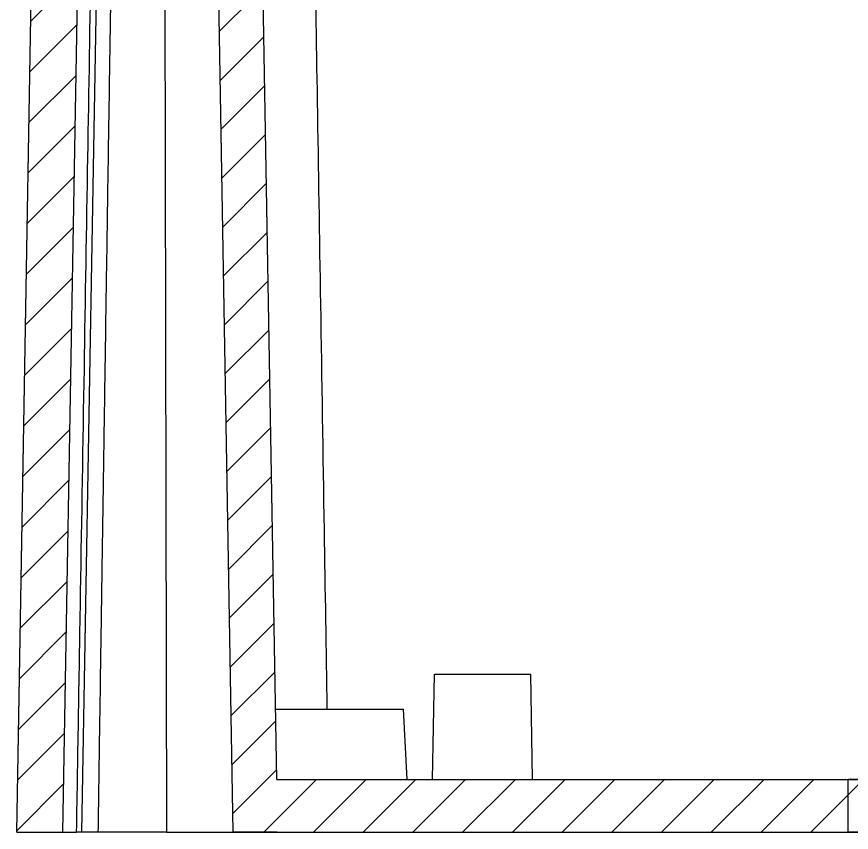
# Model space of a CAD drawing. Header units: millimetres. Extents: x -603 to 1798, y -1840 to -1013.
# Drawn here: x 693.89 to 741.36, y -1384.6 to -1338.2 of the extents above; entities that cross this region are included whole.
import ezdxf

# ---------------------------------------------------------------- set-up
doc = ezdxf.new("R2010")
doc.units = ezdxf.units.MM
doc.header["$MEASUREMENT"] = 0
doc.layers.get('0').update_dxf_attribs({"linetype": 'CONTINUOUS'})

# ---------------------------------------------------------------- blocks, each defined once
blk = doc.blocks.new('u43')
h = blk.add_hatch()
h.set_pattern_fill('DEFAULT__7', color=5, scale=2, angle=45, style=0)
h.set_pattern_definition([(45, (-329.028, 132.5018), (-1.414214, 1.414214), [])])
edge = h.paths.add_edge_path()
edge.add_line((-74.924, 42.084), (-170.634, 42.084))
edge.add_line((-170.634, 42.084), (-170.634, 45.084))
edge.add_line((-170.634, 45.084), (-81.129, 45.084))
edge.add_line((-81.129, 45.084), (-80.108, 103.584))
edge.add_line((-80.108, 103.584), (-78.655, 103.584))
edge.add_line((-78.655, 103.584), (-78.629, 102.084))
edge.add_line((-78.629, 102.084), (-77.493, 102.084))
edge.add_line((-77.493, 102.084), (-77.472, 101.484))
edge.add_line((-77.472, 101.484), (-76.961, 101.484))
edge.add_line((-76.961, 101.484), (-76.034, 48.379))
edge.add_spline(control_points=[(-75.734, 48.084), (-75.907, 48.084), (-76.031, 48.206), (-76.034, 48.379)], knot_values=[0, 0, 0, 0, 1, 1, 1, 1], degree=3, periodic=0)
edge.add_line((-75.734, 48.084), (-75.52, 48.084))
edge.add_spline(control_points=[(-75.52, 48.084), (-75.231, 48.084), (-75.025, 47.882), (-75.02, 47.593)], knot_values=[0, 0, 0, 0, 1, 1, 1, 1], degree=3, periodic=0)
edge.add_line((-75.02, 47.593), (-74.924, 42.084))
h.paths.add_polyline_path([(-170.634, 42.084), (-170.634, 45.084)])
edge = h.paths.add_edge_path()
edge.add_line((-217.924, 42.084), (-215.32, 42.084))
edge.add_line((-215.32, 42.084), (-214.447, 92.084))
edge.add_line((-214.447, 92.084), (-212.638, 92.084))
edge.add_line((-212.638, 92.084), (-212.638, 102.084))
edge.add_line((-212.638, 102.084), (-216.356, 102.084))
edge.add_line((-216.356, 102.084), (-216.377, 101.484))
edge.add_line((-216.377, 101.484), (-216.887, 101.484))
edge.add_line((-216.887, 101.484), (-217.828, 47.593))
edge.add_line((-217.828, 47.593), (-217.924, 42.084))
h.paths.add_polyline_path([(-205.624, 42.084), (-170.634, 42.084), (-170.634, 45.084), (-203.124, 45.084), (-204.145, 103.584), (-205.598, 103.584), (-205.624, 102.084), (-207.211, 102.084), (-207.211, 92.084), (-206.497, 92.084)])
at = {"color": 7}
for p, q in [((-203.124, 45.084), (-204.145, 103.584)), ((-203.124, 45.084), (-204.145, 103.584)), ((-217.924, 42.084), (-216.887, 101.484)), ((-217.828, 47.593), (-216.887, 101.484)), ((-214.447, 92.084), (-215.32, 42.084)), ((-214.447, 92.084), (-215.32, 42.084)), ((-214.22, 42.084), (-213.347, 92.084)), ((-206.497, 92.084), (-205.624, 42.084)), ((-206.497, 92.084), (-205.624, 42.084)), ((-209.502, 91.384), (-209.396, 42.084)), ((-194.269, 45.084), (-194.164, 51.084)), ((-194.165, 51.084), (-188.684, 51.084)), ((-188.58, 45.084), (-188.684, 51.084)), ((-203.194, 49.084), (-195.924, 49.084)), ((-195.715, 45.084), (-195.924, 49.084)), ((-217.924, 42.084), (-217.828, 47.593)), ((-217.924, 42.084), (-217.828, 47.593)), ((-203.124, 45.084), (-170.634, 45.084)), ((-203.124, 45.084), (-81.129, 45.084)), ((-170.634, 42.084), (-170.634, 45.084)), ((-81.129, 45.084), (-170.634, 45.084)), ((-170.634, 42.084), (-170.634, 45.084)), ((-170.634, 42.084), (-170.634, 45.084)), ((-170.634, 42.084), (-170.634, 45.084)), ((-217.924, 42.084), (-215.32, 42.084)), ((-217.924, 42.084), (-214.517, 42.084)), ((-209.396, 42.084), (-214.517, 42.084)), ((-209.396, 42.084), (-74.924, 42.084)), ((-205.624, 42.084), (-170.634, 42.084)), ((-203.115, 42.084), (-205.624, 42.084)), ((-74.924, 42.084), (-170.634, 42.084))]:
    blk.add_line(p, q, dxfattribs=at)
for points, start_tangent, end_tangent in [([(-200.261, 49.079), (-200.42, 59.273), (-200.626, 72.136), (-200.813, 83.643), (-200.985, 93.981), (-201.122, 102.085)], (-0.015524, 0.999879), (-0.017042, 0.999855)), ([(-214.517, 42.084), (-214.288, 55.751), (-214.077, 68.439), (-213.877, 80.461), (-213.684, 92.084)], (0.016751, 0.99986), (0.01655, 0.999863)), ([(-212.547, 92.084), (-212.645, 85.695), (-212.735, 79.84), (-212.817, 74.467), (-212.892, 69.536), (-212.96, 65.014), (-213.023, 60.87), (-213.08, 57.068), (-213.132, 53.577), (-213.18, 50.365), (-213.224, 47.399), (-213.265, 44.65), (-213.303, 42.084)], (-0.015424, -0.999881), (-0.014769, -0.999891))]:
    blk.add_spline(points, degree=3, dxfattribs=dict(at, start_tangent=start_tangent, end_tangent=end_tangent))

msp = doc.modelspace()

# ---------------------------------------------------------------- block references
msp.add_blockref('u43', (911.811, -1426.686))

doc.saveas('drawing.dxf')
